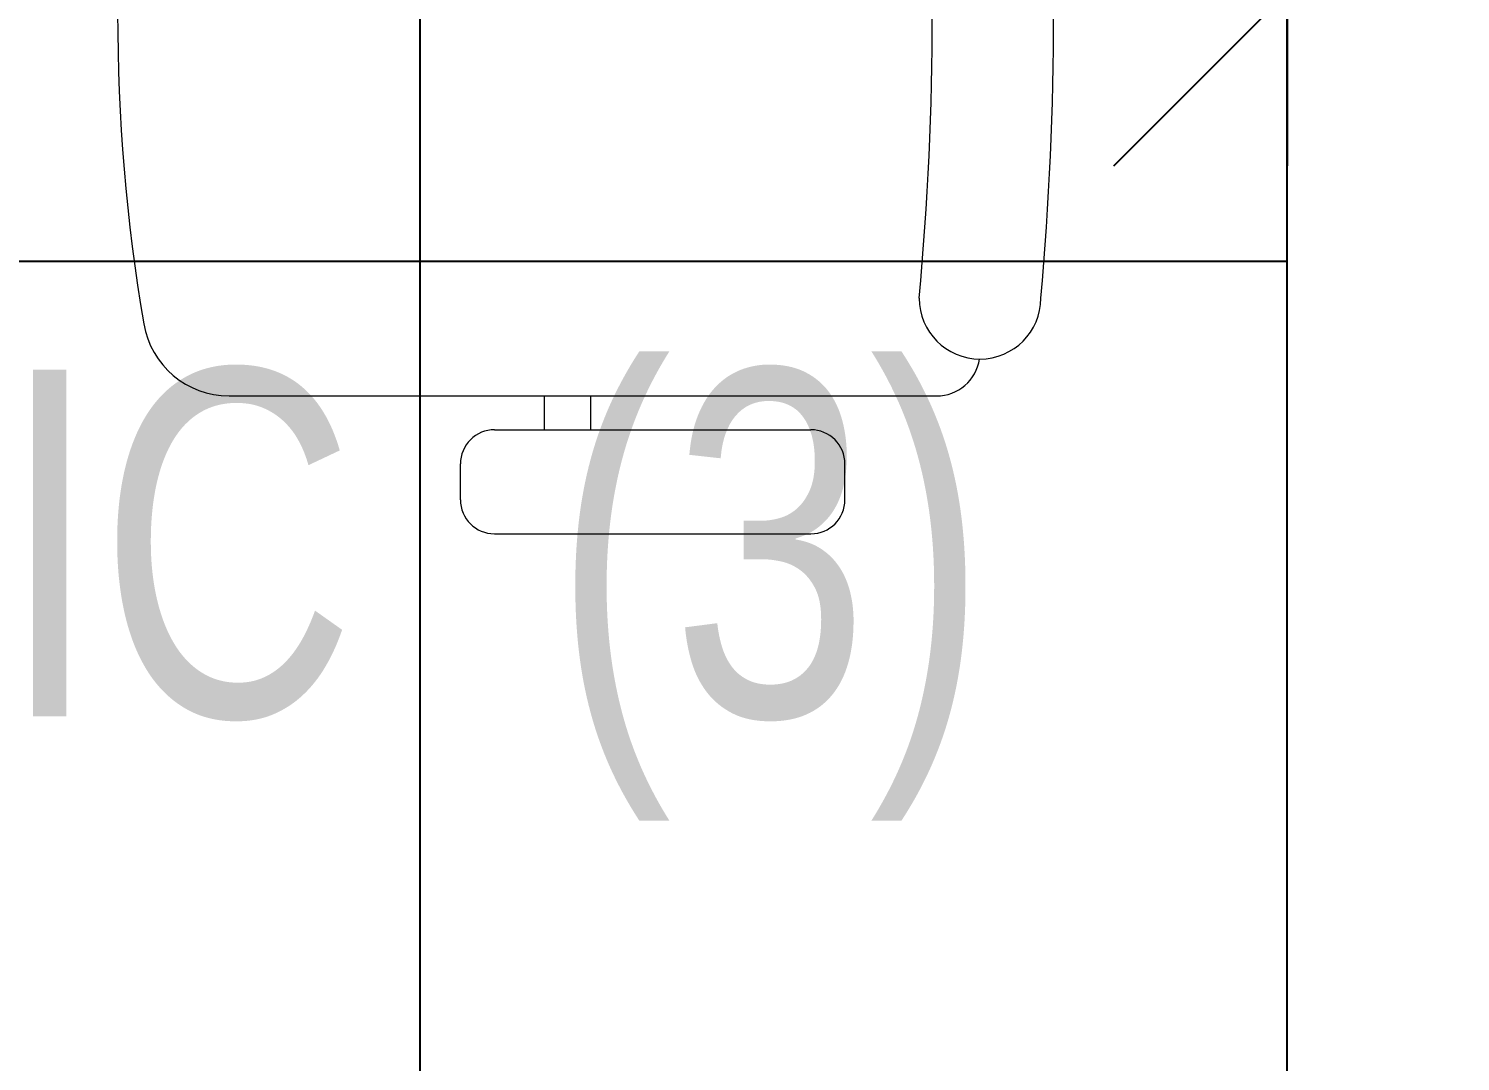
# Model space of a CAD drawing. Extents: x -560814 to 57327, y -29287 to 19916.
# Drawn here: x 48250 to 49076, y 3878 to 4474 of the extents above; entities that cross this region are included whole.
import ezdxf

# ---------------------------------------------------------------- set-up
doc = ezdxf.new("R2010")
doc.units = 0
doc.header["$LTSCALE"] = 0.25
doc.linetypes.add('DASHDOT', pattern=[25.4, 12.7, -6.35, 0, -6.35])
for name, color, linetype, lineweight in [('01-First Floor$0$72_EGR_BASE_TEXT', 252, 'Continuous', 5), ('01-First Floor$0$LOADING', 253, 'Continuous', 5), ('01-First Floor$0$Walls', 251, 'Continuous', 5), ('E-LITE-CLNG-CNDT', 6, 'DASHDOT', 35), ('T-DATA-DIM', 251, 'DASHDOT', 25)]:
    doc.layers.add(name, color=color, linetype=linetype, lineweight=lineweight)
doc.layers.add('01-First Floor$0$FALSE CEILING', color=251, linetype='Continuous')
doc.styles.add('01-First Floor$0$X3G_ENTITY_9EC9', font='swisscl.ttf', dxfattribs={"height": 0.2})
doc.styles.add('DC_SIMPLEX', font='SIMPLEX.shx', dxfattribs={"width": 0.7})
doc.dimstyles.new('DevCad-MM', dxfattribs={"dimscale": 0.01, "dimtxt": 2, "dimasz": 2, "dimexe": 1, "dimexo": 1, "dimgap": 0.6, "dimtad": 1, "dimdec": 0, "dimrnd": 10, "dimzin": 1, "dimdsep": 46, "dimtxsty": 'DC_SIMPLEX', "dimblk1": 'OBLIQUE', "dimblk2": 'OBLIQUE', "dimsah": 1, "dimcen": 3, "dimclrd": 256, "dimclre": 256, "dimclrt": 45, "dimadec": 0, "dimazin": 0, "dimtfac": 1, "dimtdec": 0, "dimtix": 1, "dimtmove": 2, "dimatfit": 2, "dimldrblk": 'OBLIQUE', "dimfxl": 1, "dimtolj": 1, "dimtzin": 0, "dimarcsym": 0})

# ---------------------------------------------------------------- blocks, each defined once
blk = doc.blocks.new('01-First Floor$0$GF21018-P')
at = {"color": 0}
for p, q in [((-0.2207, 0.47563), (-0.2207, 0.0675)), ((-0.2806, 0.34221), (-0.25983, 0.34221)), ((-0.30021, 0.32259), (-0.30021, 0.14)), ((-0.24021, 0.32259), (-0.24021, 0.14)), ((-0.24021, 0.29372), (-0.2207, 0.29372)), ((-0.24021, 0.26708), (-0.2207, 0.26708)), ((-0.2806, 0.12039), (-0.25983, 0.12039))]:
    blk.add_line(p, q, dxfattribs=at)
for centre, radius, start, end in [((-0.0001, -0.52948), 1.06948, 80.36712, 99.63288), ((-0.1707, 0.47563), 0.05, 99.63288, 180), ((-0.2806, 0.32259), 0.01962, 90, 180), ((-0.25983, 0.32259), 0.01962, 360, 90), ((-0.2806, 0.14), 0.01962, 180, 270), ((-0.25983, 0.14), 0.01962, 270, 360), ((-0.16429, 0.0425), 0.03511, 90, 270), ((0, 1.84674), 1.77674, 264.69456, 275.30527), ((-0.1957, 0.0675), 0.025, 180, 261.47208), ((0, 1.83136), 1.83136, 264.85322, 275.14698)]:
    blk.add_arc(centre, radius, start, end, dxfattribs=at)
blk = doc.blocks.new('01-First Floor')
at = {"layer": '01-First Floor$0$FALSE CEILING', "linetype": 'Continuous'}
for p, q in [((48476, 2540), (48476, 5435)), ((45476, 4340), (48976, 4340))]:
    blk.add_line(p, q, dxfattribs=at)
at = {"layer": '01-First Floor$0$FALSE CEILING'}
blk.add_lwpolyline([(45476, 2540), (48976, 2540), (48976, 5435), (45476, 5435)], close=True, dxfattribs=at)
at = {"layer": '01-First Floor$0$Walls'}
blk.add_line((48976, 2550), (48976, 4490), dxfattribs=at)
at = {"layer": '01-First Floor$0$LOADING', "extrusion": (7.77426e-06, -2.24021e-05, 1), "xscale": 1000, "yscale": 1000, "zscale": 1000, "rotation": 89.99858924494788}
blk.add_blockref('01-First Floor$0$GF21018-P', (48841.38, 4483.04, 0.15), dxfattribs=at)
at = {"layer": '01-First Floor$0$72_EGR_BASE_TEXT', "insert": (47345.3, 4277.47, 0), "char_height": 200, "attachment_point": 2, "style": '01-First Floor$0$X3G_ENTITY_9EC9'}
blk.add_mtext('ENDOCRINOLOGY CLINIC  (3)', dxfattribs=at)
blk = doc.blocks.new('_OBLIQUE')
at = {"color": 0, "linetype": 'ByBlock'}
blk.add_line((-0.5, -0.5), (0.5, 0.5), dxfattribs=at)
blk = doc.blocks.new('*D164')
at = {"layer": 'Defpoints', "color": 0, "linetype": 'Continuous', "transparency": 16777216}
for p in [(47920.72, 5122.32), (48976, 5122.32), (48976, 4495.13)]:
    blk.add_point(p, dxfattribs=at)
at = {"layer": 'T-DATA-DIM', "linetype": 'Continuous', "lineweight": -2, "transparency": 16777216}
for p, q in [((47920.72, 5022.32), (47920.72, 4395.13)), ((48976, 5022.32), (48976, 4395.13)), ((47920.72, 4495.13), (48976, 4495.13))]:
    blk.add_line(p, q, dxfattribs=at)
at = {"layer": 'T-DATA-DIM', "linetype": 'Continuous', "lineweight": -2, "transparency": 16777216, "xscale": 200, "yscale": 200, "zscale": 200, "rotation": 180}
blk.add_blockref('_OBLIQUE', (47920.72, 4495.13), dxfattribs=at)
at = {"layer": 'T-DATA-DIM', "linetype": 'Continuous', "lineweight": -2, "transparency": 16777216, "xscale": 200, "yscale": 200, "zscale": 200}
blk.add_blockref('_OBLIQUE', (48976, 4495.13), dxfattribs=at)
at = {"layer": 'T-DATA-DIM', "color": 45, "linetype": 'Continuous', "transparency": 16777216, "insert": (48448.36, 4655.13), "char_height": 200, "attachment_point": 5, "style": 'DC_SIMPLEX'}
blk.add_mtext('\\A1;1060', dxfattribs=at)

msp = doc.modelspace()

# ---------------------------------------------------------------- block references
at = {"layer": 'E-LITE-CLNG-CNDT'}
msp.add_blockref('01-First Floor', (0, 0), dxfattribs=at)

# ---------------------------------------------------------------- dimensions: what is measured, and where the dimension line sits
at = {"layer": 'T-DATA-DIM', "linetype": 'Continuous'}
dim = msp.add_linear_dim(base=(48976, 4495.13), p1=(47920.72, 5122.32), p2=(48976, 5122.32), dimstyle='DevCad-MM', dxfattribs=at)
dim.commit()
dim.dimension.update_dxf_attribs({"geometry": '*D164', "text_midpoint": (48448.36, 4655.13)})

doc.saveas('drawing.dxf')
